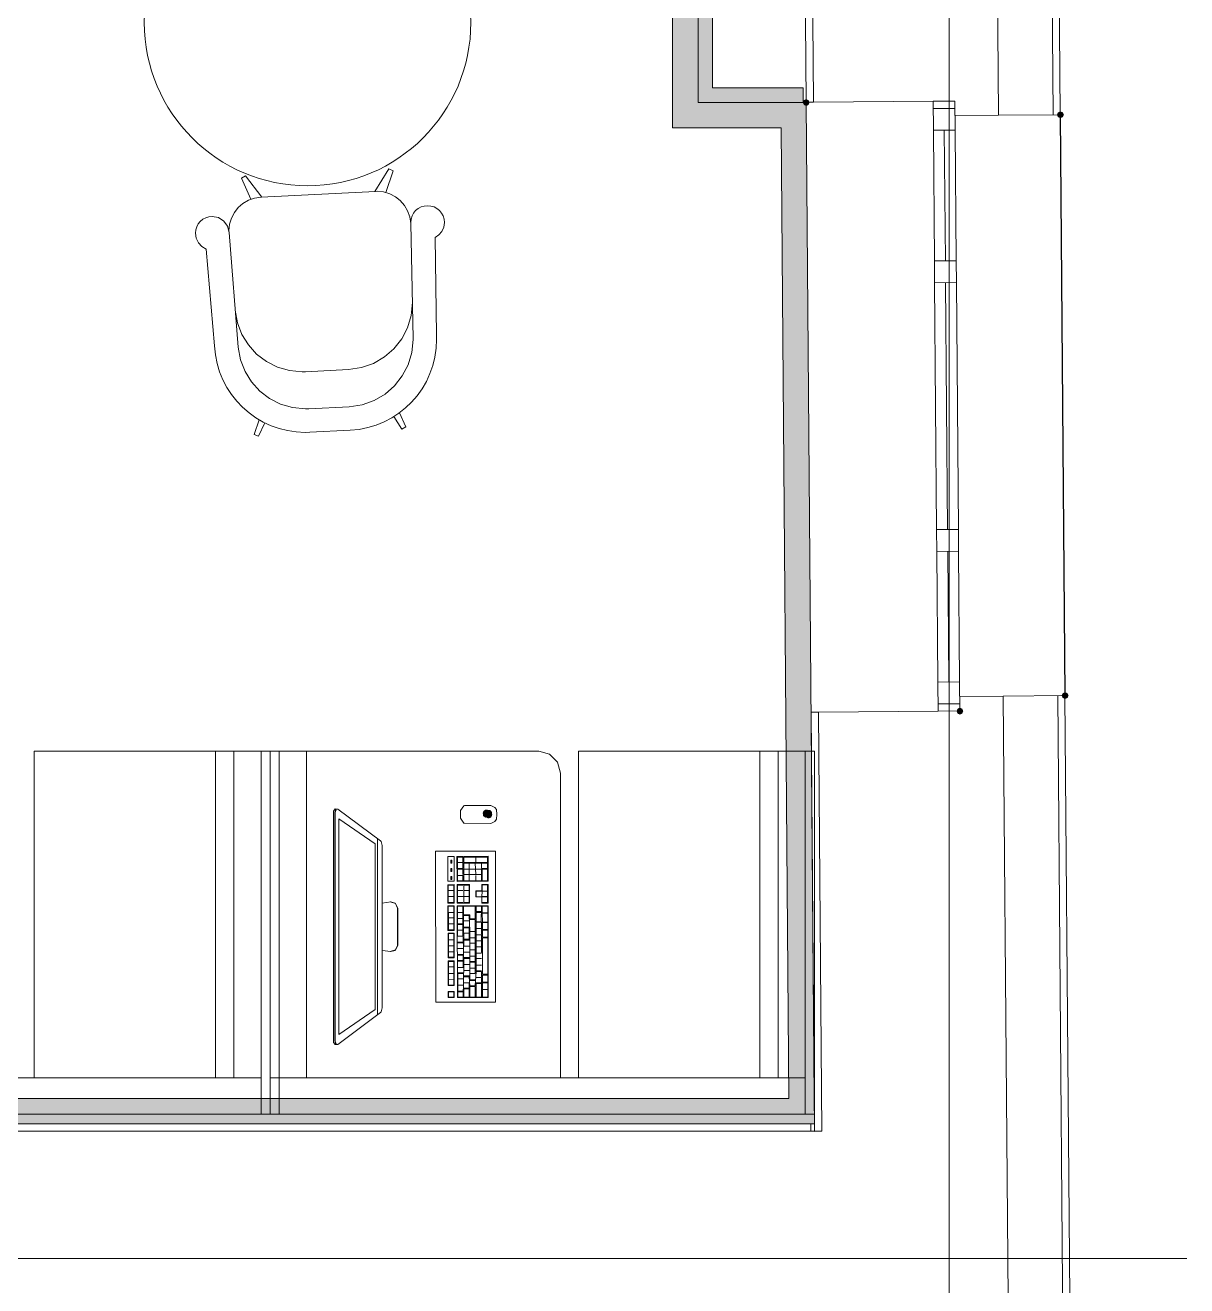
# Model space of a CAD drawing. Header units: millimetres. Extents: x 0 to 1189, y 0 to 841.
# Drawn here: x 831.71 to 863.73, y 489.62 to 524.34 of the extents above; entities that cross this region are included whole.
import ezdxf

# ---------------------------------------------------------------- set-up
doc = ezdxf.new("R2010")
doc.units = ezdxf.units.MM

msp = doc.modelspace()

# ---------------------------------------------------------------- hatches: boundary and pattern name
at = {"true_color": 0xf1d696}
h = msp.add_hatch(color=41, dxfattribs=at)
h.dxf.hatch_style = 2
h.paths.add_polyline_path([(849.556298, 545.762604), (850.256299, 545.765605), (850.256299, 522.216569), (849.556298, 522.217569)])
h = msp.add_hatch(color=7)
h.dxf.hatch_style = 2
h.paths.add_polyline_path([(850.256299, 522.216569), (850.256299, 545.765605), (850.6563, 545.765605), (850.6563, 522.216569)])
h = msp.add_hatch(color=7)
h.dxf.hatch_style = 2
h.paths.add_polyline_path([(850.6563, 522.216569), (850.6563, 522.616569), (853.154303, 522.616569), (853.154303, 522.220569)])
h = msp.add_hatch(color=7)
h.dxf.hatch_style = 2
h.paths.add_polyline_path([(853.147303, 522.210569), (853.173741, 522.147006), (853.237304, 522.120568), (853.300866, 522.147006), (853.327304, 522.210569), (853.300866, 522.280131), (853.237304, 522.306569), (853.173741, 522.280131)])
h = msp.add_hatch(color=41, dxfattribs=at)
h.dxf.hatch_style = 2
h.paths.add_polyline_path([(850.256299, 522.216569), (849.556298, 521.517567), (849.556298, 522.217569)])
h = msp.add_hatch(color=41, dxfattribs=at)
h.dxf.hatch_style = 2
h.paths.add_polyline_path([(850.256299, 522.216569), (850.256299, 521.516567), (849.556298, 521.517567)])
h = msp.add_hatch(color=41, dxfattribs=at)
h.dxf.hatch_style = 2
h.paths.add_polyline_path([(850.256299, 521.516567), (850.256299, 522.216569), (852.537302, 522.214569), (852.543302, 521.514567)])
h = msp.add_hatch(color=41, dxfattribs=at)
h.dxf.hatch_style = 2
h.paths.add_polyline_path([(853.237304, 522.213569), (852.543302, 521.514567), (852.537302, 522.214569)])
h = msp.add_hatch(color=41, dxfattribs=at)
h.dxf.hatch_style = 2
h.paths.add_polyline_path([(853.231304, 522.206569), (853.243304, 521.513567), (852.543302, 521.514567)])
h = msp.add_hatch(color=7)
h.dxf.hatch_style = 2
h.paths.add_polyline_path([(860.238314, 521.966568), (860.174752, 521.940131), (860.148314, 521.876568), (860.174752, 521.813005), (860.238314, 521.786568), (860.248314, 521.786568), (860.311877, 521.813005), (860.338314, 521.876568), (860.311877, 521.940131), (860.248314, 521.966568)])
h = msp.add_hatch(color=41, dxfattribs=at)
h.dxf.hatch_style = 2
h.paths.add_polyline_path([(852.543302, 521.514567), (853.243304, 521.513567), (853.459304, 494.777527), (852.759303, 494.777527)])
h = msp.add_hatch(color=7)
h.dxf.hatch_style = 2
h.paths.add_polyline_path([(860.377314, 505.787543), (860.440877, 505.813981), (860.467315, 505.877544), (860.440877, 505.941106), (860.377314, 505.967544), (860.367314, 505.967544), (860.303752, 505.941106), (860.277314, 505.877544), (860.303752, 505.813981), (860.367314, 505.787543)])
h = msp.add_hatch(color=7)
h.dxf.hatch_style = 2
h.paths.add_polyline_path([(857.38331, 505.443543), (857.409747, 505.37998), (857.47331, 505.353543), (857.536873, 505.37998), (857.56331, 505.443543), (857.56331, 505.453543), (857.536873, 505.517106), (857.47331, 505.543543), (857.409747, 505.517106), (857.38331, 505.453543)])
at = {"true_color": 0x999999}
h = msp.add_hatch(color=253, dxfattribs=at)
h.dxf.hatch_style = 2
h.paths.add_polyline_path([(844.322194, 502.640267), (844.339377, 502.573604), (844.398562, 502.538443), (844.465225, 502.555626), (844.500386, 502.614811), (844.502386, 502.628811), (844.485203, 502.695473), (844.426018, 502.730634), (844.359355, 502.713451), (844.324194, 502.654267)])
h = msp.add_hatch(color=253, dxfattribs=at)
h.dxf.hatch_style = 2
h.paths.add_polyline_path([(844.33736, 502.689857), (844.32554, 502.622039), (844.364971, 502.565609), (844.43279, 502.553788), (844.48922, 502.59322), (844.49622, 502.60422), (844.508041, 502.672039), (844.468609, 502.728468), (844.40079, 502.740289), (844.34436, 502.700858)])
h = msp.add_hatch(color=253, dxfattribs=at)
h.dxf.hatch_style = 2
h.paths.add_polyline_path([(844.326461, 502.627219), (844.335243, 502.55894), (844.389609, 502.51671), (844.457889, 502.525491), (844.500119, 502.579858), (844.503119, 502.590858), (844.494337, 502.659137), (844.439971, 502.701367), (844.371692, 502.692586), (844.329461, 502.638219)])
h = msp.add_hatch(color=253, dxfattribs=at)
h.dxf.hatch_style = 2
h.paths.add_polyline_path([(844.332289, 502.58223), (844.379782, 502.532395), (844.448598, 502.530537), (844.498434, 502.57803), (844.500291, 502.646847), (844.495291, 502.659847), (844.447798, 502.709682), (844.378982, 502.71154), (844.329147, 502.664047), (844.327289, 502.59523)])
h = msp.add_hatch(color=253, dxfattribs=at)
h.dxf.hatch_style = 2
h.paths.add_polyline_path([(844.55793, 502.523899), (844.584181, 502.587539), (844.55793, 502.651178), (844.49429, 502.67743), (844.43065, 502.651178), (844.397399, 502.580539), (844.42365, 502.516899), (844.48729, 502.490647)])
h = msp.add_hatch(color=253, dxfattribs=at)
h.dxf.hatch_style = 2
h.paths.add_polyline_path([(844.580839, 502.629638), (844.543457, 502.687446), (844.47619, 502.702087), (844.418382, 502.664705), (844.403742, 502.597439), (844.405742, 502.586439), (844.443123, 502.528631), (844.51039, 502.51399), (844.568198, 502.551372), (844.582839, 502.618638)])
h = msp.add_hatch(color=253, dxfattribs=at)
h.dxf.hatch_style = 2
h.paths.add_polyline_path([(844.58429, 502.602539), (844.557853, 502.666101), (844.49429, 502.692539), (844.430728, 502.666101), (844.40429, 502.602539), (844.40429, 502.587539), (844.430728, 502.523976), (844.49429, 502.497538), (844.557853, 502.523976), (844.58429, 502.587539)])
h = msp.add_hatch(color=253, dxfattribs=at)
h.dxf.hatch_style = 2
h.paths.add_polyline_path([(844.583251, 502.605349), (844.574084, 502.673577), (844.51948, 502.7155), (844.451252, 502.706333), (844.409329, 502.651728), (844.405329, 502.636728), (844.414496, 502.5685), (844.469101, 502.526577), (844.537329, 502.535744), (844.579251, 502.590349)])
h = msp.add_hatch(color=253, dxfattribs=at)
h.dxf.hatch_style = 2
h.paths.add_polyline_path([(844.57831, 502.668006), (844.534349, 502.720983), (844.465822, 502.727559), (844.412846, 502.683598), (844.40627, 502.615071), (844.41027, 502.602071), (844.454231, 502.549094), (844.522758, 502.542518), (844.575735, 502.58648), (844.58231, 502.655006)])
at = {"true_color": 0xf1d696}
h = msp.add_hatch(color=41, dxfattribs=at)
h.dxf.hatch_style = 2
h.paths.add_polyline_path([(852.759303, 494.777527), (852.764303, 494.077526), (804.036228, 494.077526), (804.035228, 494.777527)])
h = msp.add_hatch(color=41, dxfattribs=at)
h.dxf.hatch_style = 2
h.paths.add_polyline_path([(852.759303, 494.777527), (853.459304, 494.777527), (853.465304, 494.077526)])
h = msp.add_hatch(color=41, dxfattribs=at)
h.dxf.hatch_style = 2
h.paths.add_polyline_path([(853.465304, 494.077526), (852.764303, 494.077526), (852.759303, 494.777527)])

# ---------------------------------------------------------------- linework, layer by layer
at = {"color": 7, "lineweight": 0}
for points in [[(857.17331, 251.095154), (857.17331, 721.485873)], [(849.556298, 546.462606), (849.556298, 522.217569)], [(858.341311, 546.472606), (858.540312, 521.863568)], [(860.040314, 521.875568), (859.841314, 546.484606)], [(860.240314, 521.876568), (860.041314, 546.486606)], [(850.256299, 545.765605), (850.256299, 522.216569)], [(850.256299, 522.216569), (850.256299, 545.765605)], [(853.046303, 545.779605), (853.237304, 522.220569)], [(853.246304, 545.781605), (853.437304, 522.221569)], [(850.6563, 522.616569), (850.6563, 545.365604)], [(853.154303, 522.616569), (850.6563, 522.616569)], [(853.154303, 522.216569), (853.154303, 522.616569)], [(856.737309, 522.248569), (857.33731, 522.253569)], [(857.33731, 522.253569), (856.737309, 522.248569)], [(857.33731, 522.253569), (857.34331, 521.453567)], [(857.34331, 521.453567), (857.33731, 522.253569)], [(849.556298, 521.517567), (849.556298, 522.217569)], [(850.256299, 522.216569), (853.154303, 522.216569)], [(852.537302, 522.214569), (850.256299, 522.216569)], [(853.237304, 522.213569), (852.537302, 522.214569)], [(853.237304, 522.220569), (853.437304, 522.221569)], [(853.459304, 494.777527), (853.237304, 522.213569)], [(853.437304, 522.221569), (856.737309, 522.248569)], [(856.743309, 521.448567), (856.737309, 522.248569)], [(856.737309, 522.248569), (856.743309, 521.448567)], [(856.738309, 522.048568), (857.33831, 522.053568)], [(857.34031, 521.853568), (858.540312, 521.863568)], [(858.540312, 521.863568), (860.240314, 521.876568)], [(860.367314, 505.877544), (860.238314, 521.876568)], [(860.240314, 521.876568), (860.369314, 505.877544)], [(860.248314, 521.876568), (860.377314, 505.877544)], [(849.556298, 521.517567), (852.543302, 521.514567)], [(852.543302, 521.514567), (852.759303, 494.777527)], [(857.34331, 521.453567), (856.743309, 521.448567)], [(856.772309, 517.848562), (856.743309, 521.448567)], [(857.043309, 521.451567), (857.072309, 517.851562)], [(857.34331, 521.453567), (857.37231, 517.853562)], [(856.772309, 517.848562), (857.37231, 517.853562)], [(856.777309, 517.248561), (856.772309, 517.848562)], [(856.772309, 517.848562), (856.777309, 517.248561)], [(857.37231, 517.853562), (857.37731, 517.253561)], [(857.37731, 517.253561), (857.37231, 517.853562)], [(857.37731, 517.253561), (856.777309, 517.248561)], [(856.832309, 510.448551), (856.777309, 517.248561)], [(857.077309, 517.251561), (857.13231, 510.451551)], [(857.37731, 517.253561), (857.43231, 510.453551)], [(856.832309, 510.448551), (857.43231, 510.453551)], [(856.837309, 509.84855), (856.832309, 510.448551)], [(856.832309, 510.448551), (856.837309, 509.84855)], [(857.43231, 510.453551), (857.43731, 509.85355)], [(857.43731, 509.85355), (857.43231, 510.453551)], [(857.43731, 509.85355), (856.837309, 509.84855)], [(856.866309, 506.249544), (856.837309, 509.84855)], [(857.13731, 509.85155), (857.16631, 506.251544)], [(857.43731, 509.85355), (857.46631, 506.253544)], [(857.46631, 506.253544), (856.866309, 506.249544)], [(856.866309, 506.249544), (856.873309, 505.449543)], [(856.866309, 506.249544), (856.873309, 505.449543)], [(857.47331, 505.453543), (857.46631, 506.253544)], [(857.47331, 505.453543), (857.46631, 506.253544)], [(856.871309, 505.649543), (857.47131, 505.653543)], [(858.669312, 505.863544), (857.46931, 505.853544)], [(860.369314, 505.877544), (858.669312, 505.863544)], [(858.669312, 505.863544), (858.866312, 481.514506)], [(860.169314, 505.875544), (860.366314, 481.526506)], [(860.566315, 481.528506), (860.369314, 505.877544)], [(853.573304, 505.422543), (853.373304, 505.420543)], [(853.373304, 505.420543), (853.466304, 493.872525)], [(856.873309, 505.449543), (853.573304, 505.422543)], [(853.666304, 493.877525), (853.573304, 505.422543)], [(856.873309, 505.449543), (857.47331, 505.453543)], [(856.873309, 505.449543), (857.47331, 505.453543)], [(852.759303, 494.777527), (804.035228, 494.777527)], [(853.465304, 494.077526), (853.459304, 494.777527)], [(853.366304, 494.077526), (793.441212, 494.077526)], [(853.666304, 493.877525), (803.336227, 493.877525)], [(804.036228, 494.077526), (853.465304, 494.077526)], [(853.366304, 493.877525), (853.366304, 494.077526)], [(853.466304, 493.872525), (853.666304, 493.874525)], [(198.085303, 490.37152), (863.72632, 490.37152)]]:
    msp.add_lwpolyline(points, dxfattribs=at)
at = {"color": 253, "lineweight": 0, "true_color": 0x999999}
for points in [[(837.78228, 520.190565), (837.67228, 520.127565)], [(838.233281, 519.610565), (837.78228, 520.190565)], [(841.345285, 519.765565), (841.735286, 520.387566)], [(841.852286, 520.336566), (841.652286, 519.735565)], [(841.735286, 520.387566), (841.852286, 520.336566)], [(837.67228, 520.127565), (837.93028, 519.550564)], [(837.331279, 518.635563), (837.330279, 518.681563), (837.347916, 518.862532), (837.398623, 519.031876), (837.479096, 519.186126), (837.58603, 519.321814), (837.71612, 519.435471), (837.866061, 519.523627), (838.03255, 519.582815), (838.212281, 519.609565)], [(841.365285, 519.766565), (838.212281, 519.609565)], [(841.365285, 519.766565), (841.411285, 519.767565), (841.592255, 519.749928), (841.761599, 519.699221), (841.915849, 519.618748), (842.051536, 519.511814), (842.165193, 519.381724), (842.253349, 519.231783), (842.312537, 519.065294), (842.339287, 518.885563)], [(842.339287, 518.885563), (842.338287, 518.908563), (842.347724, 519.002001), (842.374787, 519.089064), (842.4176, 519.167876), (842.474287, 519.236564), (842.542975, 519.293252), (842.621787, 519.336064), (842.70885, 519.363127), (842.802288, 519.372564), (842.896055, 519.363127), (842.983366, 519.336064), (843.062356, 519.293252), (843.131163, 519.236564), (843.187923, 519.167876), (843.230773, 519.089064), (843.257849, 519.002001), (843.267288, 518.908563), (843.249195, 518.780423), (843.197538, 518.664188), (843.116257, 518.566141), (843.009288, 518.492563)], [(836.704278, 518.178562), (836.581044, 518.247922), (836.486403, 518.348688), (836.4257, 518.472891), (836.404278, 518.612563), (836.413674, 518.706001), (836.440637, 518.793063), (836.483327, 518.871876), (836.539903, 518.940564), (836.608526, 518.997251), (836.687356, 519.040064), (836.774554, 519.067126), (836.868279, 519.076564), (837.043138, 519.042392), (837.187904, 518.948689), (837.288607, 518.808673), (837.331279, 518.635563)], [(842.402287, 515.716559), (842.339287, 518.885563)], [(837.58528, 515.475558), (837.331279, 518.635563)], [(843.050288, 515.815559), (843.009288, 518.492563)], [(836.930279, 515.509558), (836.704278, 518.178562)], [(842.387287, 516.73856), (842.387287, 516.71156), (842.352013, 516.349954), (842.250599, 516.011528), (842.089654, 515.703242), (841.875786, 515.432058), (841.615606, 515.204937), (841.315723, 515.028839), (840.982746, 514.910725), (840.623284, 514.857557)], [(839.440282, 514.798557), (839.347282, 514.795557), (838.99442, 514.829145), (838.663203, 514.925886), (838.360181, 515.079743), (838.091905, 515.284683), (837.864927, 515.53467), (837.685795, 515.823668), (837.561063, 516.145643), (837.49728, 516.49456)], [(842.402287, 515.716559), (842.402287, 515.690559), (842.367014, 515.328622), (842.265599, 514.989948), (842.104654, 514.681485), (841.890786, 514.410182), (841.630606, 514.182988), (841.330723, 514.006853), (840.997746, 513.888726), (840.638284, 513.835556)], [(843.050288, 515.815559), (843.053288, 515.690559), (843.041193, 515.443007), (843.005651, 515.202134), (842.94778, 514.969109), (842.868694, 514.745104), (842.769511, 514.531288), (842.651346, 514.328832), (842.515316, 514.138906), (842.362537, 513.962681), (842.194125, 513.801327), (842.011197, 513.656014), (841.814868, 513.527914), (841.606255, 513.418196), (841.386473, 513.32803), (841.156641, 513.258588), (840.917872, 513.211039), (840.671284, 513.186555)], [(839.558283, 513.130555), (839.433282, 513.127555), (839.185896, 513.13965), (838.945147, 513.175191), (838.712211, 513.233063), (838.488265, 513.312149), (838.274486, 513.411332), (838.072048, 513.529497), (837.882129, 513.665527), (837.705905, 513.818306), (837.544552, 513.986718), (837.399246, 514.169646), (837.271164, 514.365975), (837.161482, 514.574588), (837.071376, 514.794369), (837.002023, 515.024202), (836.954598, 515.26297), (836.930279, 515.509558)], [(839.527283, 513.780556), (839.435282, 513.777556), (839.08238, 513.811142), (838.751063, 513.907868), (838.447918, 514.061689), (838.179531, 514.266556), (837.952487, 514.516424), (837.773374, 514.805245), (837.648776, 515.126972), (837.58528, 515.475558)], [(840.623284, 514.857557), (839.440282, 514.798557)], [(840.638284, 513.835556), (839.527283, 513.780556)], [(842.204287, 513.280555), (842.030286, 513.669555)], [(838.02428, 513.071555), (838.158281, 513.476555)], [(838.322281, 513.387555), (838.14028, 513.020554)], [(841.876286, 513.565555), (842.093287, 513.218555)], [(842.093287, 513.218555), (842.204287, 513.280555)], [(838.14028, 513.020554), (838.02428, 513.071555)], [(840.671284, 513.186555), (839.558283, 513.130555)], [(831.962271, 495.343527), (831.962271, 504.343541)], [(831.962271, 504.343541), (838.212281, 504.343541)], [(838.212281, 504.343541), (836.962279, 504.343541)], [(836.962279, 504.343541), (836.962279, 495.343527)], [(837.462279, 504.343541), (838.212281, 504.343541)], [(837.462279, 495.343527), (837.462279, 504.343541)], [(838.462281, 504.343541), (838.212281, 504.343541)], [(838.212281, 504.343541), (838.212281, 494.343526)], [(838.212281, 504.343541), (838.212281, 495.343527)], [(838.212281, 495.343527), (838.212281, 504.343541)], [(838.212281, 504.343541), (838.212281, 495.343527)], [(838.462281, 494.343526), (838.462281, 504.343541)], [(838.462281, 494.343526), (838.462281, 504.343541)], [(838.462281, 504.343541), (845.865292, 504.343541)], [(838.462281, 504.343541), (838.712281, 504.343541)], [(838.462281, 494.343526), (838.462281, 504.343541)], [(838.712281, 504.343541), (838.712281, 494.343526)], [(839.462283, 504.343541), (838.712281, 504.343541)], [(838.712281, 504.343541), (838.712281, 495.343527)], [(839.462283, 495.343527), (839.462283, 504.343541)], [(845.865292, 504.343541), (846.165293, 504.262541)], [(846.165293, 504.262541), (846.385293, 504.043541)], [(846.962294, 495.343527), (846.962294, 504.343541)], [(846.962294, 504.343541), (853.212304, 504.343541)], [(853.212304, 504.343541), (851.962302, 504.343541)], [(851.962302, 504.343541), (851.962302, 495.343527)], [(852.462302, 504.343541), (853.212304, 504.343541)], [(852.462302, 495.343527), (852.462302, 504.343541)], [(853.462304, 504.343541), (853.212304, 504.343541)], [(853.212304, 504.343541), (853.212304, 494.343526)], [(853.212304, 504.343541), (853.212304, 495.343527)], [(853.212304, 495.343527), (853.212304, 504.343541)], [(853.212304, 504.343541), (853.212304, 495.343527)], [(853.462304, 494.343526), (853.462304, 504.343541)], [(846.385293, 504.043541), (846.465293, 503.74354)], [(846.465293, 503.74354), (846.465293, 495.343527)], [(843.707289, 502.709539), (843.802289, 502.839539)], [(843.802289, 502.839539), (843.823289, 502.846539)], [(843.823289, 502.846539), (844.54229, 502.851539)], [(844.54229, 502.851539), (844.66029, 502.798539)], [(840.259284, 502.755539), (840.207284, 502.693539)], [(840.207284, 502.693539), (840.207284, 499.509534)], [(840.275284, 502.759539), (840.244284, 502.654539)], [(840.244284, 502.654539), (840.244284, 499.509534)], [(840.291284, 502.761539), (840.258284, 502.659539)], [(840.258284, 502.659539), (840.258284, 499.509534)], [(840.328284, 502.752539), (840.259284, 502.755539)], [(841.508286, 501.873537), (840.328284, 502.752539)], [(841.362285, 501.790537), (840.360284, 502.481538)], [(840.360284, 502.481538), (840.360284, 499.509534)], [(843.707289, 502.497538), (843.707289, 502.709539)], [(843.802289, 502.367538), (843.707289, 502.497538)], [(844.38429, 502.633539), (844.39229, 502.617539)], [(844.40129, 502.627539), (844.38429, 502.633539)], [(844.39229, 502.617539), (844.41029, 502.611539)], [(844.41029, 502.611539), (844.40129, 502.627539)], [(844.41429, 502.583539), (844.41329, 502.603539)], [(844.44429, 502.565539), (844.41429, 502.583539)], [(844.42029, 502.652539), (844.43629, 502.643539)], [(844.43629, 502.643539), (844.45429, 502.644539)], [(844.48729, 502.580539), (844.44429, 502.565539)], [(844.45429, 502.644539), (844.46629, 502.656539)], [(844.46629, 502.656539), (844.49229, 502.641539)], [(844.66029, 502.798539), (844.698291, 502.736539)], [(844.698291, 502.470538), (844.66029, 502.408538)], [(844.698291, 502.736539), (844.715291, 502.603539)], [(844.715291, 502.603539), (844.698291, 502.470538)], [(843.823289, 502.360538), (843.802289, 502.367538)], [(844.54229, 502.355538), (843.823289, 502.360538)], [(844.66029, 502.408538), (844.54229, 502.355538)], [(841.362285, 499.509534), (841.362285, 501.790537)], [(841.424286, 499.509534), (841.424286, 501.936538)], [(841.520286, 501.855537), (841.508286, 501.873537)], [(841.547286, 501.747537), (841.520286, 501.855537)], [(841.547286, 499.509534), (841.547286, 501.747537)], [(843.022288, 501.590537), (844.67329, 501.593537)], [(843.029288, 497.429531), (843.022288, 501.590537)], [(843.362288, 501.448537), (843.363288, 500.761536)], [(843.531289, 501.448537), (843.362288, 501.448537)], [(843.532289, 500.761536), (843.531289, 501.448537)], [(844.47029, 501.449537), (843.613289, 501.447537)], [(843.613289, 501.447537), (843.614289, 500.759536)], [(843.628289, 501.428537), (843.777289, 501.429537)], [(843.629289, 501.280537), (843.628289, 501.428537)], [(843.777289, 501.429537), (843.778289, 500.944536)], [(844.45229, 501.429537), (843.799289, 501.428537)], [(843.799289, 501.428537), (843.799289, 501.280537)], [(844.13629, 501.429537), (844.13729, 501.280537)], [(844.45229, 501.281537), (844.45229, 501.429537)], [(844.47129, 500.761536), (844.47029, 501.449537)], [(844.67329, 501.593537), (844.67929, 497.431531)], [(843.442289, 501.340537), (843.442289, 501.262537)], [(843.467289, 501.340537), (843.442289, 501.340537)], [(843.442289, 501.262537), (843.467289, 501.262537)], [(843.443289, 501.111536), (843.443289, 501.033536)], [(843.467289, 501.111536), (843.443289, 501.111536)], [(843.467289, 501.262537), (843.467289, 501.340537)], [(843.467289, 501.033536), (843.467289, 501.111536)], [(843.777289, 501.280537), (843.629289, 501.280537)], [(843.629289, 500.775536), (843.629289, 501.260537)], [(843.777289, 501.112536), (843.629289, 501.112536)], [(843.629289, 501.092536), (843.777289, 501.092536)], [(843.798289, 501.260537), (844.28529, 501.261537)], [(843.798289, 501.112536), (843.798289, 501.260537)], [(843.798289, 501.092536), (844.28529, 501.093536)], [(843.799289, 500.775536), (843.798289, 501.092536)], [(843.799289, 501.280537), (844.45229, 501.281537)], [(843.946289, 501.261537), (843.947289, 501.112536)], [(843.947289, 501.092536), (843.947289, 500.776536)], [(844.13729, 500.944536), (844.11529, 501.261537)], [(844.28529, 501.261537), (844.28529, 501.113536)], [(844.28529, 501.093536), (844.28629, 500.776536)], [(844.30429, 501.261537), (844.45329, 501.261537)], [(844.45329, 501.113536), (844.30529, 501.113536)], [(844.30529, 501.093536), (844.30529, 500.776536)], [(844.45429, 501.093536), (844.30529, 501.093536)], [(844.45329, 501.261537), (844.45329, 501.113536)], [(844.45429, 500.776536), (844.45429, 501.093536)], [(843.363288, 500.761536), (843.532289, 500.761536)], [(843.443289, 501.033536), (843.467289, 501.033536)], [(843.467289, 500.892536), (843.443289, 500.892536)], [(843.443289, 500.814536), (843.443289, 500.892536)], [(843.443289, 500.814536), (843.468289, 500.814536)], [(843.468289, 500.814536), (843.467289, 500.892536)], [(843.614289, 500.759536), (844.47129, 500.761536)], [(843.629289, 500.924536), (843.778289, 500.924536)], [(843.778289, 500.775536), (843.629289, 500.775536)], [(843.778289, 500.924536), (843.778289, 500.775536)], [(844.28529, 500.944536), (843.798289, 500.944536)], [(844.28629, 500.776536), (843.799289, 500.775536)], [(844.13729, 500.776536), (844.13729, 500.924536)], [(844.30529, 500.776536), (844.45429, 500.776536)], [(843.532289, 500.669536), (843.363288, 500.668536)], [(843.363288, 500.668536), (843.364288, 500.162535)], [(843.373288, 500.658536), (843.522289, 500.658536)], [(843.374288, 500.173535), (843.373288, 500.658536)], [(843.522289, 500.510535), (843.373288, 500.510535)], [(843.522289, 500.658536), (843.522289, 500.173535)], [(843.533289, 500.162535), (843.532289, 500.669536)], [(843.959289, 500.671536), (843.615289, 500.670536)], [(843.615289, 500.670536), (843.616289, 500.162535)], [(843.628289, 500.659536), (843.776289, 500.659536)], [(843.628289, 500.510535), (843.628289, 500.659536)], [(843.776289, 500.510535), (843.628289, 500.510535)], [(843.628289, 500.342535), (843.628289, 500.490535)], [(843.799289, 500.659536), (843.947289, 500.659536)], [(843.800289, 500.174535), (843.799289, 500.659536)], [(843.948289, 500.511535), (843.799289, 500.510535)], [(843.947289, 500.659536), (843.948289, 500.174535)], [(843.959289, 500.162535), (843.959289, 500.671536)], [(844.12829, 500.501535), (844.29429, 500.501535)], [(844.12829, 500.333535), (844.12829, 500.501535)], [(844.13829, 500.491535), (844.28629, 500.491535)], [(844.13829, 500.343535), (844.13829, 500.491535)], [(844.29429, 500.673536), (844.29429, 500.501535)], [(844.47229, 500.673536), (844.29429, 500.673536)], [(844.30929, 500.660536), (844.29529, 500.161535)], [(844.30929, 500.660536), (844.45729, 500.660536)], [(844.30929, 500.491535), (844.45729, 500.492535)], [(844.45729, 500.660536), (844.45829, 500.343535)], [(844.47329, 500.162535), (844.47229, 500.673536)], [(841.547286, 500.160535), (841.791286, 500.195535)], [(841.768286, 500.192535), (841.918286, 500.145535)], [(841.791286, 500.195535), (841.906286, 500.162535)], [(841.906286, 500.162535), (841.983286, 500.025535)], [(841.918286, 500.145535), (841.976286, 500.022535)], [(843.364288, 500.162535), (843.533289, 500.162535)], [(843.533289, 500.083535), (843.364288, 500.083535)], [(843.364288, 500.083535), (843.365288, 499.410534)], [(843.522289, 500.342535), (843.374288, 500.341535)], [(843.522289, 500.173535), (843.374288, 500.173535)], [(843.374288, 500.073535), (843.523289, 500.074535)], [(843.375288, 499.757534), (843.374288, 500.073535)], [(843.523289, 500.074535), (843.523289, 499.757534)], [(843.534289, 499.410534), (843.533289, 500.083535)], [(843.616289, 500.162535), (843.959289, 500.162535)], [(844.47129, 500.086535), (843.619289, 500.084535)], [(843.619289, 500.084535), (843.623289, 497.557531)], [(843.948289, 500.342535), (843.628289, 500.342535)], [(843.628289, 500.173535), (843.628289, 500.322535)], [(843.777289, 500.174535), (843.628289, 500.173535)], [(843.629289, 500.071535), (843.777289, 500.072535)], [(843.629289, 499.755534), (843.629289, 500.071535)], [(843.777289, 500.072535), (843.777289, 499.923534)], [(843.797289, 500.074535), (844.11229, 500.075535)], [(843.797289, 499.834534), (843.797289, 500.071535)], [(843.948289, 500.174535), (843.800289, 500.174535)], [(844.11229, 500.075535), (844.11329, 499.731534)], [(844.29429, 500.333535), (844.12829, 500.333535)], [(844.13829, 500.343535), (844.45829, 500.323535)], [(844.13829, 500.074535), (844.28629, 500.075535)], [(844.13829, 499.926534), (844.13829, 500.074535)], [(844.28329, 499.645534), (844.28629, 500.075535)], [(844.29529, 500.161535), (844.47329, 500.162535)], [(844.45829, 500.343535), (844.30929, 500.343535)], [(844.45829, 500.175535), (844.30929, 500.175535)], [(844.31129, 500.074535), (844.46029, 500.075535)], [(844.31129, 499.897534), (844.31129, 500.074535)], [(844.45829, 500.323535), (844.45829, 500.175535)], [(844.46029, 500.075535), (844.46029, 499.897534)], [(844.47529, 497.558531), (844.47129, 500.086535)], [(841.976286, 500.022535), (841.976286, 499.509534)], [(841.983286, 500.025535), (841.987286, 499.509534)], [(843.374288, 499.905534), (843.523289, 499.905534)], [(843.523289, 499.757534), (843.375288, 499.757534)], [(843.375288, 499.420534), (843.375288, 499.737534)], [(843.523289, 499.737534), (843.523289, 499.588534)], [(843.629289, 499.903534), (843.777289, 499.903534)], [(843.629289, 499.586534), (843.629289, 499.735534)], [(843.629289, 499.735534), (843.778289, 499.735534)], [(843.777289, 499.903534), (843.778289, 499.755534)], [(843.778289, 499.735534), (843.778289, 499.250533)], [(843.965289, 499.835534), (843.797289, 499.834534)], [(843.797289, 499.499534), (843.797289, 499.816534)], [(843.797289, 499.816534), (843.945289, 499.816534)], [(843.965289, 499.395534), (843.945289, 499.816534)], [(843.965289, 499.728534), (843.965289, 499.835534)], [(844.11329, 499.728534), (843.965289, 499.728534)], [(843.965289, 499.712534), (844.11329, 499.712534)], [(844.11329, 499.712534), (844.11329, 499.564534)], [(844.28629, 499.926534), (844.13829, 499.926534)], [(844.13929, 499.904534), (844.13929, 499.645534)], [(844.28329, 499.904534), (844.13929, 499.904534)], [(844.46029, 499.897534), (844.31129, 499.897534)], [(844.31129, 499.880534), (844.46029, 499.880534)], [(844.31229, 499.645534), (844.31129, 499.880534)], [(844.46029, 499.880534), (844.46029, 499.645534)], [(840.207284, 499.509534), (840.207284, 496.325529)], [(840.244284, 499.509534), (840.244284, 496.365529)], [(840.258284, 499.509534), (840.258284, 496.359529)], [(840.360284, 499.509534), (840.360284, 496.538529)], [(841.362285, 497.22953), (841.362285, 499.509534)], [(841.424286, 497.08353), (841.424286, 499.509534)], [(841.547286, 497.27153), (841.547286, 499.509534)], [(841.976286, 499.509534), (841.976286, 498.997533)], [(841.987286, 499.509534), (841.983286, 498.993533)], [(843.365288, 499.410534), (843.534289, 499.410534)], [(843.523289, 499.588534), (843.375288, 499.588534)], [(843.524289, 499.420534), (843.375288, 499.420534)], [(843.523289, 499.569534), (843.524289, 499.420534)], [(843.778289, 499.586534), (843.629289, 499.586534)], [(843.629289, 499.566534), (843.778289, 499.567534)], [(843.630289, 499.418534), (843.629289, 499.566534)], [(843.778289, 499.418534), (843.630289, 499.418534)], [(843.630289, 499.250533), (843.630289, 499.398534)], [(843.946289, 499.668534), (843.797289, 499.668534)], [(843.797289, 499.499534), (843.960289, 499.500534)], [(843.797289, 499.479534), (843.946289, 499.480534)], [(843.798289, 499.163533), (843.797289, 499.479534)], [(843.946289, 499.480534), (843.946289, 499.163533)], [(843.966289, 499.207533), (843.965289, 499.395534)], [(843.965289, 499.376534), (844.11429, 499.376534)], [(844.11329, 499.564534), (844.11529, 498.366532)], [(844.46029, 499.645534), (844.13829, 499.626534)], [(844.14129, 498.299532), (844.13829, 499.626534)], [(844.13929, 499.645534), (844.28329, 499.645534)], [(844.13929, 499.457534), (844.28729, 499.457534)], [(844.28729, 499.626534), (844.28729, 499.309534)], [(844.31229, 499.625534), (844.46029, 499.626534)], [(844.31329, 499.224533), (844.31229, 499.625534)], [(844.46129, 499.434534), (844.31229, 499.434534)], [(844.31229, 499.415534), (844.46129, 499.416534)], [(844.46029, 499.626534), (844.46129, 499.224533)], [(841.983286, 498.993533), (841.906286, 498.857533)], [(841.976286, 498.997533), (841.918286, 498.874533)], [(843.534289, 499.331534), (843.366288, 499.330534)], [(843.366288, 499.330534), (843.367288, 498.657533)], [(843.376288, 499.004533), (843.375288, 499.321534)], [(843.375288, 499.321534), (843.524289, 499.321534)], [(843.376288, 499.152533), (843.524289, 499.153533)], [(843.524289, 499.321534), (843.524289, 499.004533)], [(843.535289, 498.657533), (843.534289, 499.331534)], [(843.778289, 499.250533), (843.630289, 499.250533)], [(843.779289, 499.082533), (843.630289, 499.081533)], [(843.630289, 499.062533), (843.779289, 499.062533)], [(843.799289, 498.489532), (843.779289, 499.230533)], [(843.946289, 499.331534), (843.798289, 499.331534)], [(843.946289, 499.163533), (843.798289, 499.163533)], [(843.798289, 499.143533), (843.946289, 499.143533)], [(843.798289, 498.994533), (843.798289, 499.143533)], [(843.967289, 498.049532), (843.966289, 499.207533)], [(843.966289, 499.207533), (844.11429, 499.207533)], [(844.11429, 499.059533), (843.966289, 499.059533)], [(844.13929, 499.289533), (844.28729, 499.289533)], [(844.13929, 499.140533), (844.13929, 499.289533)], [(844.13929, 499.121533), (844.28829, 499.121533)], [(844.28729, 499.289533), (844.28829, 498.804533)], [(844.46129, 499.207533), (844.31229, 499.207533)], [(844.31229, 499.207533), (844.31429, 498.199532)], [(844.46129, 499.224533), (844.31329, 499.224533)], [(844.46229, 498.199532), (844.46129, 499.207533)], [(841.791286, 498.823533), (841.547286, 498.858533)], [(841.918286, 498.874533), (841.768286, 498.827533)], [(841.906286, 498.857533), (841.791286, 498.823533)], [(843.367288, 498.657533), (843.535289, 498.657533)], [(843.376288, 498.984533), (843.524289, 498.984533)], [(843.376288, 498.667533), (843.376288, 498.984533)], [(843.376288, 498.816533), (843.525289, 498.816533)], [(843.525289, 498.667533), (843.376288, 498.667533)], [(843.524289, 498.984533), (843.525289, 498.667533)], [(843.779289, 498.913533), (843.631289, 498.913533)], [(843.779289, 498.745533), (843.631289, 498.745533)], [(843.631289, 498.725533), (843.779289, 498.725533)], [(843.631289, 498.408532), (843.631289, 498.725533)], [(843.779289, 498.725533), (843.780289, 498.577532)], [(843.798289, 498.975533), (843.947289, 498.975533)], [(843.798289, 498.806533), (843.947289, 498.807533)], [(843.947289, 498.658533), (843.799289, 498.658533)], [(843.799289, 498.638533), (843.947289, 498.638533)], [(843.966289, 498.871533), (844.11529, 498.871533)], [(843.966289, 498.702533), (844.11529, 498.703533)], [(844.13929, 498.952533), (844.28829, 498.953533)], [(844.14029, 498.784533), (844.28829, 498.784533)], [(843.367288, 498.566532), (843.368288, 497.893531)], [(843.535289, 498.566532), (843.367288, 498.566532)], [(843.377288, 498.556532), (843.525289, 498.556532)], [(843.378288, 497.903531), (843.377288, 498.556532)], [(843.525289, 498.408532), (843.377288, 498.408532)], [(843.525289, 498.556532), (843.526289, 497.903531)], [(843.536289, 497.893531), (843.535289, 498.566532)], [(843.780289, 498.577532), (843.631289, 498.576532)], [(843.631289, 498.557532), (843.780289, 498.557532)], [(843.631289, 498.388532), (843.780289, 498.389532)], [(843.632289, 498.072532), (843.631289, 498.388532)], [(843.780289, 498.557532), (843.780289, 498.408532)], [(843.799289, 498.470532), (843.781289, 497.567531)], [(843.799289, 498.470532), (843.947289, 498.470532)], [(843.799289, 498.301532), (843.948289, 498.302532)], [(844.11529, 498.554532), (843.967289, 498.554532)], [(843.967289, 498.534532), (844.11529, 498.534532)], [(843.967289, 498.366532), (844.11529, 498.366532)], [(844.11529, 498.366532), (844.11629, 498.217532)], [(844.28829, 498.636532), (844.14029, 498.636532)], [(844.14029, 498.447532), (844.28929, 498.448532)], [(844.28929, 498.299532), (844.14129, 498.299532)], [(843.377288, 498.220532), (843.526289, 498.220532)], [(843.377288, 498.051532), (843.526289, 498.052532)], [(843.780289, 498.240532), (843.632289, 498.240532)], [(843.632289, 498.220532), (843.780289, 498.220532)], [(843.780289, 498.072532), (843.632289, 498.072532)], [(843.632289, 497.903531), (843.632289, 498.052532)], [(843.948289, 498.153532), (843.800289, 498.153532)], [(843.800289, 498.133532), (843.948289, 498.133532)], [(843.800289, 497.965531), (843.948289, 497.965531)], [(843.968289, 497.881531), (843.948289, 498.133532)], [(843.948289, 497.965531), (843.949289, 497.817531)], [(844.11629, 498.217532), (843.967289, 498.217532)], [(844.11629, 498.049532), (843.967289, 498.049532)], [(843.967289, 498.029532), (844.11629, 498.029532)], [(844.14129, 498.279532), (844.11629, 497.881531)], [(844.14129, 498.279532), (844.28929, 498.279532)], [(844.14129, 498.111532), (844.28929, 498.111532)], [(844.14129, 497.962531), (844.46329, 497.968531)], [(844.28929, 498.279532), (844.28929, 498.131532)], [(844.28929, 498.111532), (844.29029, 497.963531)], [(844.31429, 498.199532), (844.46229, 498.199532)], [(844.31529, 497.567531), (844.31429, 498.178532)], [(844.31429, 498.178532), (844.46329, 498.178532)], [(844.46329, 497.987532), (844.31529, 497.987532)], [(844.46329, 498.178532), (844.46329, 497.987532)], [(844.46329, 497.968531), (844.46429, 497.567531)], [(843.368288, 497.893531), (843.536289, 497.893531)], [(843.369288, 497.725531), (843.537289, 497.725531)], [(843.369288, 497.556531), (843.369288, 497.725531)], [(843.526289, 497.903531), (843.378288, 497.903531)], [(843.379288, 497.715531), (843.527289, 497.715531)], [(843.379288, 497.566531), (843.379288, 497.715531)], [(843.527289, 497.715531), (843.527289, 497.566531)], [(843.537289, 497.725531), (843.537289, 497.557531)], [(843.781289, 497.903531), (843.632289, 497.903531)], [(843.633289, 497.567531), (843.632289, 497.883531)], [(843.781289, 497.735531), (843.632289, 497.735531)], [(843.632289, 497.715531), (843.781289, 497.715531)], [(843.949289, 497.817531), (843.800289, 497.816531)], [(843.948289, 497.798531), (843.801289, 497.798531)], [(843.801289, 497.798531), (843.801289, 497.566531)], [(843.948289, 497.567531), (843.948289, 497.798531)], [(844.11629, 497.881531), (843.968289, 497.881531)], [(844.11729, 497.864531), (843.968289, 497.863531)], [(843.968289, 497.863531), (843.968289, 497.567531)], [(844.11729, 497.567531), (844.11729, 497.864531)], [(844.14029, 497.942531), (844.14129, 497.567531)], [(844.28929, 497.942531), (844.14029, 497.942531)], [(844.29029, 497.568531), (844.28929, 497.942531)], [(844.46329, 497.777531), (844.31529, 497.777531)], [(841.520286, 497.16453), (841.547286, 497.27153)], [(844.67929, 497.431531), (843.029288, 497.429531)], [(843.537289, 497.557531), (843.369288, 497.556531)], [(843.527289, 497.566531), (843.379288, 497.566531)], [(843.623289, 497.557531), (844.47529, 497.558531)], [(843.781289, 497.567531), (843.633289, 497.567531)], [(843.801289, 497.566531), (843.948289, 497.567531)], [(843.968289, 497.567531), (844.11729, 497.567531)], [(844.14129, 497.567531), (844.29029, 497.568531)], [(844.46429, 497.567531), (844.31529, 497.567531)], [(840.328284, 496.266529), (841.508286, 497.14653)], [(840.360284, 496.538529), (841.362285, 497.22953)], [(841.508286, 497.14653), (841.520286, 497.16453)], [(840.207284, 496.325529), (840.259284, 496.263529)], [(840.244284, 496.365529), (840.275284, 496.259529)], [(840.258284, 496.359529), (840.291284, 496.258529)], [(840.259284, 496.263529), (840.328284, 496.266529)], [(838.212281, 495.343527), (823.712258, 495.343527)], [(838.212281, 495.343527), (831.962271, 495.343527)], [(836.962279, 495.343527), (838.212281, 495.343527)], [(838.212281, 495.343527), (837.462279, 495.343527)], [(838.212281, 494.343526), (838.212281, 495.343527)], [(846.465293, 495.343527), (838.462281, 495.343527)], [(853.212304, 495.343527), (838.712281, 495.343527)], [(838.712281, 495.343527), (838.712281, 494.343526)], [(838.712281, 495.343527), (839.462283, 495.343527)], [(853.212304, 495.343527), (846.962294, 495.343527)], [(851.962302, 495.343527), (853.212304, 495.343527)], [(853.212304, 495.343527), (852.462302, 495.343527)], [(853.212304, 494.343526), (853.212304, 495.343527)], [(823.712258, 494.343526), (838.212281, 494.343526)], [(838.212281, 494.343526), (838.462281, 494.343526)], [(838.712281, 494.343526), (838.462281, 494.343526)], [(838.712281, 494.343526), (853.212304, 494.343526)], [(853.212304, 494.343526), (853.462304, 494.343526)]]:
    msp.add_lwpolyline(points, dxfattribs=at)
msp.add_circle((839.495283, 524.420572), 4.500007, dxfattribs=at)

doc.saveas('drawing.dxf')
